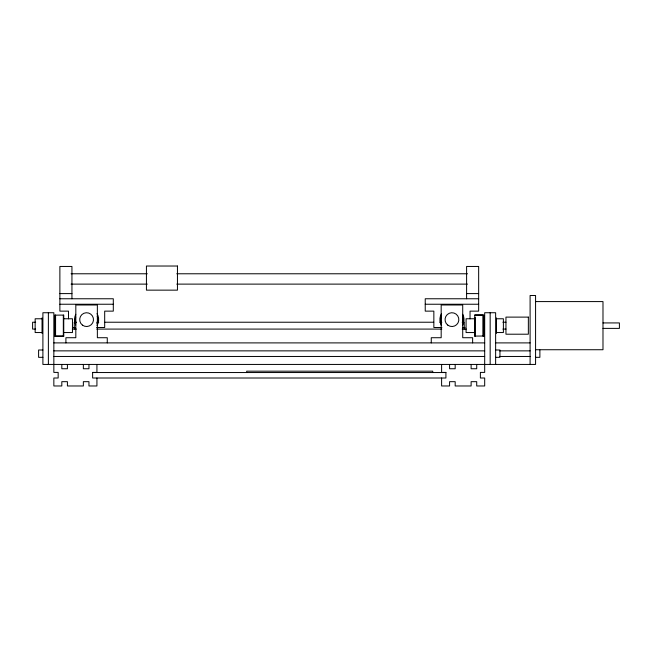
<?xml version="1.0" encoding="UTF-8"?>
<svg xmlns="http://www.w3.org/2000/svg" width="652" height="652" viewBox="0 0 652 652"><rect width="100%" height="100%" fill="white"/><g stroke="black" fill="none" stroke-linecap="round" stroke-linejoin="round"><path stroke-width="0.98" d="M71.06 273.775L147.295 273.775M176.773 273.775L467.476 273.775M71.06 284.117L147.295 284.117M176.773 284.117L467.476 284.117M59.878 293.596L71.94 293.596M466.596 293.596L478.658 293.596M59.878 298.763L113.301 298.763L113.301 311.134L104.687 311.134L104.687 327.5L96.635 327.5M478.658 298.763L425.234 298.763L425.234 311.134L433.849 311.134L433.849 327.5L441.909 327.5M535.577 301.583L602.986 301.583L602.986 349.733L535.577 349.733M59.878 304.239L113.301 304.239M425.234 304.239L478.658 304.239M55.575 315.152L63.757 315.079L63.757 336.188L55.575 336.163L55.575 315.063M474.778 315.079L482.969 315.079M42.046 318.771L35.151 318.771L35.151 332.544L42.046 332.544M63.757 318.763L72.462 318.763L72.462 332.553L63.757 332.553M474.778 318.763L466.082 318.763L466.082 332.553L474.778 332.553M496.498 318.771L503.393 318.771L503.393 332.544L496.498 332.544M35.656 322.227L32.6 322.227L32.6 329.089L35.656 329.089M74.336 322.227L76.374 322.227M96.732 322.227L98.77 322.227M104.874 322.227L433.694 322.227M439.798 322.227L441.836 322.227M462.195 322.227L464.232 322.227L464.273 329.089M502.912 322.227L505.968 322.227M602.986 322.927L619.4 322.927L619.4 328.388L602.986 328.388M73.529 327.5L75.542 327.5M462.993 327.5L465.006 327.5M72.299 329.089L76.374 329.089M96.732 329.089L441.836 329.089M462.195 329.089L466.27 329.089M502.912 329.089L505.968 329.089M55.575 336.098L63.757 336.098M474.778 336.09L482.969 336.024M53.847 342.895L484.689 342.895M495.634 342.895L530.1 342.895M42.902 350.002L38.598 350.002L38.598 357.329L42.902 357.329M495.634 350.002L499.945 350.002L499.945 357.329L495.634 357.329M53.847 350.866L484.689 350.866M499.693 350.866L530.1 350.866M53.847 356.465L484.689 356.465M499.693 356.465L530.1 356.465M535.577 357.329L539.88 357.329L539.88 350.002M92.625 372.536L445.911 372.536M530.1 364.435L530.1 295.503L535.577 295.503L535.577 364.435L42.902 364.435L42.902 312.732L53.847 312.732L53.847 372.406L58.158 372.406L58.158 378.005L53.847 378.005L53.847 385.976L61.818 385.976L61.818 381.673L67.417 381.673L67.417 385.976L83.358 385.976L83.358 381.673L88.957 381.673L88.957 385.976L96.928 385.976L96.928 378.005M496.498 317.907L496.498 333.416M495.634 364.435L495.634 312.732L484.689 312.732L484.689 372.406L480.385 372.406L480.385 378.005L484.689 378.005L484.689 385.976L476.718 385.976L476.718 381.673L471.119 381.673L471.119 385.976L455.177 385.976L455.177 381.673L449.578 381.673L449.578 385.976L441.608 385.976L441.608 378.005M490.165 312.732L490.165 364.435M483.833 315.087L483.833 336.228M483.401 315.087L483.401 336.228M482.969 336.114L482.969 314.989L474.778 315.006L474.778 336.188M476.718 364.435L476.718 368.747L471.119 368.747L471.119 364.435M475.21 317.369L475.21 336.188M472.627 342.895L472.627 337.72L462.716 337.72L462.716 304.981L441.176 304.981L441.176 337.72L431.265 337.72L431.265 342.895M470.043 318.836L470.043 311.134L478.658 311.134L478.658 266.456L466.596 266.456L466.596 298.763M455.177 364.435L455.177 368.747L449.578 368.747L449.578 364.435M441.608 364.435L441.608 372.406L445.911 372.406L445.911 378.005L92.625 378.005L92.625 372.406L96.928 372.406L96.928 364.435M432.741 372.536L432.741 371.175L246.7 371.175L246.7 372.536M107.27 342.895L107.27 337.72L97.36 337.72L97.36 304.981L75.819 304.981L75.819 337.72L65.909 337.72L65.909 342.895M88.957 364.435L88.957 368.747L83.358 368.747L83.358 364.435M74.263 322.227L74.263 329.089M71.94 298.763L71.94 266.456L59.878 266.456L59.878 311.134L68.493 311.134L68.493 318.836M67.417 364.435L67.417 368.747L61.818 368.747L61.818 364.435M63.325 315.128L63.325 336.188M55.143 315.087L55.143 336.228M54.711 315.087L54.711 336.228M48.378 312.732L48.378 364.435M42.046 317.907L42.046 333.416M462.765 314.288A12.062 12.062 0 0 1 462.765 324.965M441.502 325.658A12.062 12.062 0 0 1 441.502 313.596M441.274 323.025A11.198 11.198 0 0 1 441.583 315.372M462.618 316.228A11.198 11.198 0 0 1 462.887 322.023M97.042 313.596A12.062 12.062 0 0 1 97.042 325.658M75.771 324.965A12.062 12.062 0 0 1 75.771 314.288M97.262 316.228A11.198 11.198 0 0 1 96.952 323.889M75.917 323.025A11.198 11.198 0 0 1 75.648 317.239M177.45 266.024L146.431 266.024L146.431 290.148L177.45 290.148L177.45 266.024M528.356 317.116L505.952 317.116L505.952 334.207L528.356 334.207L528.356 317.116M82.437 325.128A6.895 6.895 0 0 0 93.432 320.474A6.895 6.895 0 0 0 83.904 313.278A6.895 6.895 0 0 0 82.437 325.128M447.794 325.128A6.895 6.895 0 0 0 458.788 320.474A6.895 6.895 0 0 0 449.261 313.278A6.895 6.895 0 0 0 447.794 325.128"/></g></svg>
